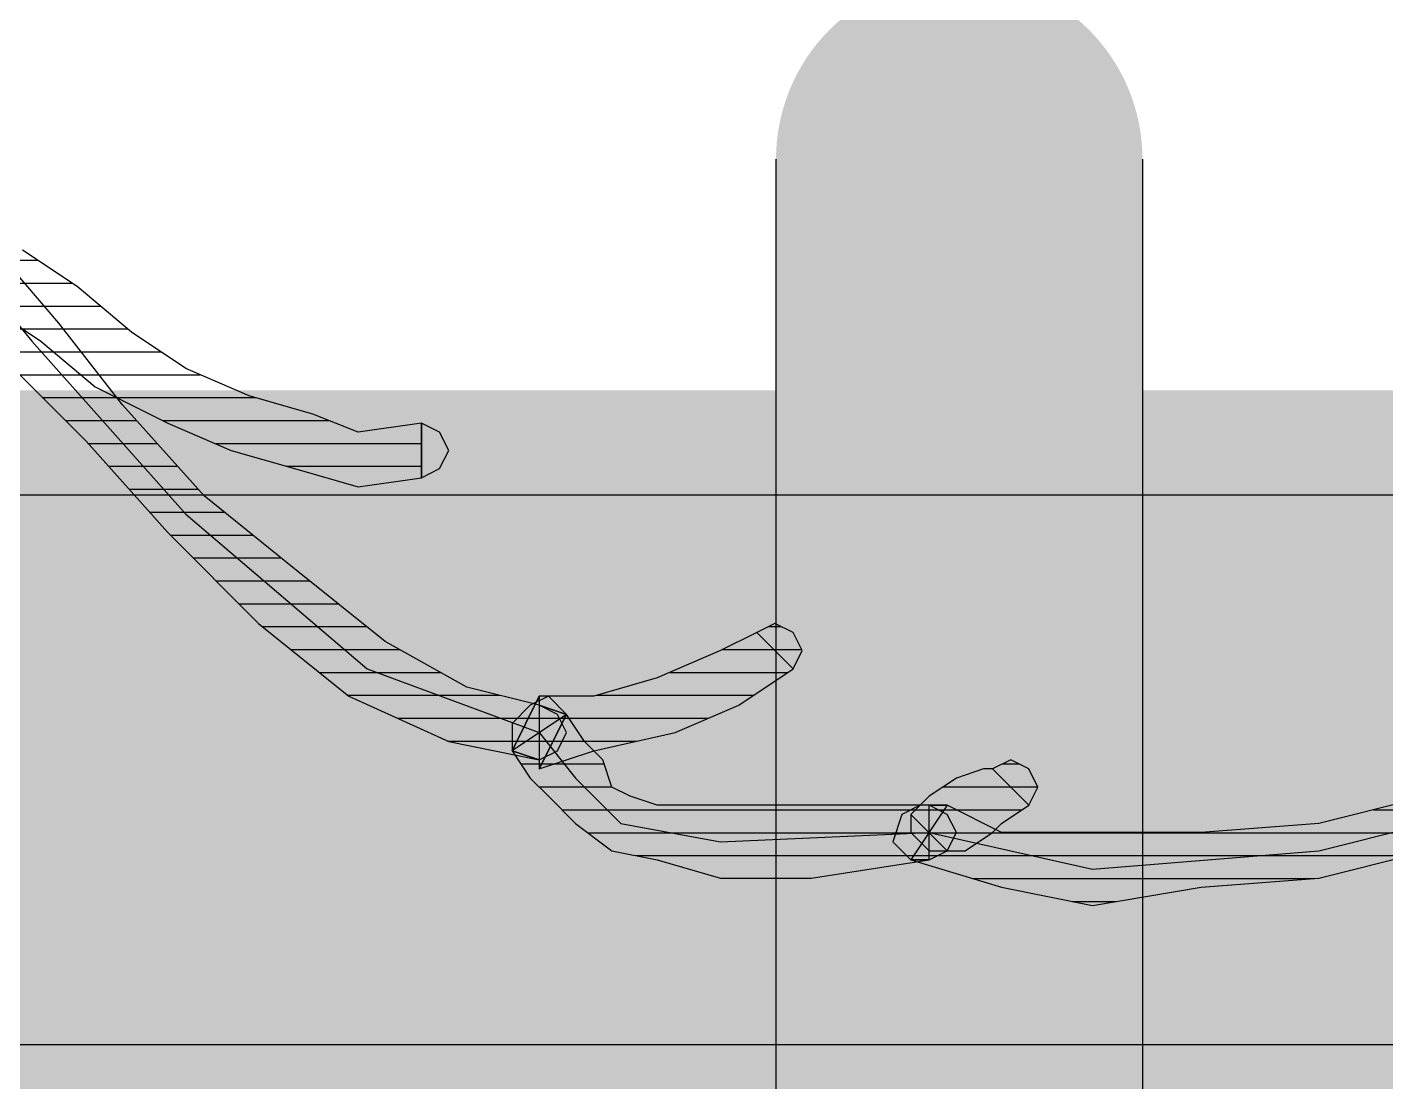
# Model space of a CAD drawing. Header units: millimetres. Extents: x 33350 to 35310, y -217097 to -211540.
# Drawn here: x 34414.41 to 34421.82, y -214002.39 to -213996.63 of the extents above; entities that cross this region are included whole.
import ezdxf

# ---------------------------------------------------------------- set-up
doc = ezdxf.new("R2010")
doc.units = ezdxf.units.MM
doc.header["$LTSCALE"] = 60
doc.header["$MEASUREMENT"] = 0
doc.layers.add('OC-Mutfak_Ekipman', color=252, linetype='Continuous')
doc.layers.add('OC-Tretuar', color=70, linetype='Continuous')
pattern_1 = [(360, (-5108.51305, -673.59423), (1e-16, 0.125), [25])]

# ---------------------------------------------------------------- blocks, each defined once
blk = doc.blocks.new('bardaklık ünitesi-60x70x85-140')
at = {"layer": 'OC-Mutfak_Ekipman'}
h = blk.add_hatch(color=256, dxfattribs=at)
h.dxf.hatch_style = 1
h.paths.add_polyline_path([(466202.5959, -82664.4336), (466206.5959, -82664.4336), (466206.5959, -82658.4336), (466202.5959, -82658.4336)])
h.paths.add_polyline_path([(466202.5959, -82656.4336), (466206.5959, -82656.4336), (466206.5959, -82650.4336), (466202.5959, -82650.4336)])
h.paths.add_polyline_path([(466206.5959, -82642.4336), (466202.5959, -82642.4336), (466202.5959, -82648.4336), (466206.5959, -82648.4336)])
h.paths.add_polyline_path([(466202.5959, -82640.4336), (466206.5959, -82640.4336), (466206.5959, -82634.4336), (466202.5959, -82634.4336)])
h.paths.add_polyline_path([(466202.5959, -82632.4336), (466206.5959, -82632.4336), (466206.5959, -82631.4336), (466202.5959, -82631.4336)])
h.paths.add_polyline_path([(466254.0716, -82658.4336), (466250.0716, -82658.4336), (466250.0716, -82664.4336), (466254.0716, -82664.4336)])
h.paths.add_polyline_path([(466254.0716, -82650.4336), (466250.0716, -82650.4336), (466250.0716, -82656.4336), (466254.0716, -82656.4336)])
h.paths.add_polyline_path([(466250.0716, -82648.4336), (466254.0716, -82648.4336), (466254.0716, -82642.4336), (466250.0716, -82642.4336)])
h.paths.add_polyline_path([(466254.0716, -82640.4336), (466254.0716, -82634.4336), (466250.0716, -82634.4336), (466250.0716, -82640.4336)])
h.paths.add_polyline_path([(466250.0716, -82631.4336), (466250.0716, -82632.4336), (466254.0716, -82632.4336), (466254.0716, -82631.4336)])
at = {"layer": 'OC-Tretuar'}
h = blk.add_hatch(color=7, dxfattribs=at)
h.dxf.hatch_style = 1
h.paths.add_polyline_path([(466200.3338, -82665.4336, 0.414214), (466201.3338, -82666.4336), (466255.3338, -82666.4336, 0.414214), (466256.3338, -82665.4336, 0.414218), (466255.3337, -82664.4336), (466201.3337, -82664.4336, 0.414209)])
h.paths.add_polyline_path([(466200.3338, -82657.4336, 0.414218), (466201.3338, -82658.4336), (466255.3338, -82658.4336, 0.414209), (466256.3338, -82657.4336, 0.414214), (466255.3338, -82656.4336), (466201.3338, -82656.4336, 0.414214)])
h.paths.add_polyline_path([(466200.3338, -82649.4336, 0.414214), (466201.3338, -82650.4336), (466255.3338, -82650.4336, 0.414214), (466256.3338, -82649.4336, 0.414214), (466255.3338, -82648.4336), (466201.3338, -82648.4336, 0.414214)])
h.paths.add_polyline_path([(466200.3338, -82641.4336, 0.414214), (466201.3338, -82642.4336), (466255.3338, -82642.4336, 0.414214), (466256.3338, -82641.4336, 0.414214), (466255.3338, -82640.4336), (466201.3338, -82640.4336, 0.414214)])
h.paths.add_polyline_path([(466200.3338, -82633.4336, 0.414214), (466201.3338, -82634.4336), (466255.3338, -82634.4336, 0.414214), (466256.3338, -82633.4336, 0.414214), (466255.3338, -82632.4336), (466201.3338, -82632.4336, 0.414214)])
at = {"layer": 'OC-Mutfak_Ekipman'}
for p, q in [((466201.3338, -82656.4336), (466255.3338, -82656.4336)), ((466255.3338, -82658.4336), (466201.3338, -82658.4336))]:
    blk.add_line(p, q, dxfattribs=at)
blk = doc.blocks.new('by')
at = {"ltscale": 30}
h = blk.add_hatch(dxfattribs=at)
h.set_pattern_fill('DC_LINES', color=256, scale=0.1, style=0)
h.set_pattern_definition(pattern_1)
edge = h.paths.add_edge_path(flags=0)
edge.add_line((6364.8357, 2248.3521), (6364.7361, 2248.3521))
edge.add_line((6364.7361, 2248.3521), (6365.2312, 2248.5011))
edge.add_line((6365.2312, 2248.5011), (6365.7263, 2248.6004))
edge.add_line((6365.7263, 2248.6004), (6366.32, 2248.5011))
edge.add_line((6366.32, 2248.5011), (6366.9626, 2248.4514))
edge.add_line((6366.9626, 2248.4514), (6367.5564, 2248.3024))
edge.add_line((6367.5564, 2248.3024), (6368.1999, 2248.1534))
edge.add_line((6368.1999, 2248.1534), (6368.7439, 2247.9547))
edge.add_line((6368.7439, 2247.9547), (6369.1394, 2247.8056))
edge.add_line((6369.1394, 2247.8056), (6369.0407, 2247.5076))
edge.add_line((6369.0407, 2247.5076), (6368.6452, 2247.6566))
edge.add_line((6368.6452, 2247.6566), (6368.1003, 2247.8554))
edge.add_line((6368.1003, 2247.8554), (6367.5564, 2248.0044))
edge.add_line((6367.5564, 2248.0044), (6366.9626, 2248.1534))
edge.add_line((6366.9626, 2248.1534), (6366.32, 2248.2031))
edge.add_line((6366.32, 2248.2031), (6365.7263, 2248.2031))
edge.add_line((6365.7263, 2248.2031), (6365.2312, 2248.2031))
edge.add_line((6365.2312, 2248.2031), (6364.9343, 2248.054))
edge.add_line((6364.9343, 2248.054), (6364.8357, 2248.054))
edge.add_line((6364.8357, 2248.054), (6364.9343, 2248.054))
edge.add_line((6364.9343, 2248.054), (6364.7859, 2248.054))
edge.add_line((6364.7859, 2248.054), (6364.6872, 2248.1037))
edge.add_line((6364.6872, 2248.1037), (6364.6374, 2248.2527))
edge.add_line((6364.6374, 2248.2527), (6364.7361, 2248.3521))
h = blk.add_hatch(dxfattribs=at)
h.set_pattern_fill('DC_LINES', color=256, scale=0.1, style=0)
h.set_pattern_definition(pattern_1)
edge = h.paths.add_edge_path(flags=0)
edge.add_line((6369.0407, 2247.5076), (6368.6452, 2247.6566))
edge.add_line((6368.6452, 2247.6566), (6368.1003, 2247.8554))
edge.add_line((6368.1003, 2247.8554), (6367.5564, 2248.0044))
edge.add_line((6367.5564, 2248.0044), (6366.9626, 2248.1534))
edge.add_line((6366.9626, 2248.1534), (6366.32, 2248.2031))
edge.add_line((6366.32, 2248.2031), (6365.7263, 2248.2031))
edge.add_line((6365.7263, 2248.2031), (6365.2312, 2248.2031))
edge.add_line((6365.2312, 2248.2031), (6364.9343, 2248.054))
edge.add_line((6364.9343, 2248.054), (6364.7361, 2248.3521))
edge.add_line((6364.7361, 2248.3521), (6365.2312, 2248.5011))
edge.add_line((6365.2312, 2248.5011), (6365.7263, 2248.6004))
edge.add_line((6365.7263, 2248.6004), (6366.32, 2248.5011))
edge.add_line((6366.32, 2248.5011), (6366.9626, 2248.4514))
edge.add_line((6366.9626, 2248.4514), (6367.5564, 2248.3024))
edge.add_line((6367.5564, 2248.3024), (6368.1999, 2248.1534))
edge.add_line((6368.1999, 2248.1534), (6368.7439, 2247.9547))
edge.add_line((6368.7439, 2247.9547), (6369.1394, 2247.8056))
h = blk.add_hatch(dxfattribs=at)
h.set_pattern_fill('DC_LINES', color=256, scale=0.1, style=0)
h.set_pattern_definition(pattern_1)
edge = h.paths.add_edge_path(flags=0)
edge.add_line((6364.9343, 2248.054), (6364.8357, 2248.054))
edge.add_line((6364.8357, 2248.054), (6364.1921, 2248.054))
edge.add_line((6364.1921, 2248.054), (6363.697, 2248.054))
edge.add_line((6363.697, 2248.054), (6363.3513, 2248.054))
edge.add_line((6363.3513, 2248.054), (6363.2029, 2248.0044))
edge.add_line((6363.2029, 2248.0044), (6363.1042, 2247.9547))
edge.add_line((6363.1042, 2247.9547), (6363.0544, 2247.8056))
edge.add_line((6363.0544, 2247.8056), (6362.9548, 2247.7063))
edge.add_line((6362.9548, 2247.7063), (6362.8562, 2247.5573))
edge.add_line((6362.8562, 2247.5573), (6362.5593, 2247.756))
edge.add_line((6362.5593, 2247.756), (6362.6579, 2247.905))
edge.add_line((6362.6579, 2247.905), (6362.7575, 2248.0044))
edge.add_line((6362.7575, 2248.0044), (6362.906, 2248.1534))
edge.add_line((6362.906, 2248.1534), (6363.1042, 2248.3024))
edge.add_line((6363.1042, 2248.3024), (6363.3513, 2248.3521))
edge.add_line((6363.3513, 2248.3521), (6363.697, 2248.4514))
edge.add_line((6363.697, 2248.4514), (6364.1921, 2248.4514))
edge.add_line((6364.1921, 2248.4514), (6364.8357, 2248.3521))
edge.add_line((6364.8357, 2248.3521), (6364.7361, 2248.3521))
edge.add_line((6364.7361, 2248.3521), (6364.8357, 2248.3521))
edge.add_line((6364.8357, 2248.3521), (6364.9343, 2248.3024))
edge.add_line((6364.9343, 2248.3024), (6364.9841, 2248.2031))
edge.add_line((6364.9841, 2248.2031), (6364.9343, 2248.1037))
edge.add_line((6364.9343, 2248.1037), (6364.8357, 2248.054))
h = blk.add_hatch(dxfattribs=at)
h.set_pattern_fill('DC_LINES', color=256, scale=0.1, style=0)
h.set_pattern_definition(pattern_1)
edge = h.paths.add_edge_path(flags=0)
edge.add_line((6362.7077, 2247.458), (6362.5593, 2247.756))
edge.add_line((6362.5593, 2247.756), (6362.6579, 2247.905))
edge.add_line((6362.6579, 2247.905), (6362.7575, 2248.0044))
edge.add_line((6362.7575, 2248.0044), (6362.906, 2248.1534))
edge.add_line((6362.906, 2248.1534), (6363.1042, 2248.3024))
edge.add_line((6363.1042, 2248.3024), (6363.3513, 2248.3521))
edge.add_line((6363.3513, 2248.3521), (6363.697, 2248.4514))
edge.add_line((6363.697, 2248.4514), (6364.1921, 2248.4514))
edge.add_line((6364.1921, 2248.4514), (6364.8357, 2248.3521))
edge.add_line((6364.8357, 2248.3521), (6364.8357, 2248.054))
edge.add_line((6364.8357, 2248.054), (6364.1921, 2248.054))
edge.add_line((6364.1921, 2248.054), (6363.697, 2248.054))
edge.add_line((6363.697, 2248.054), (6363.3513, 2248.054))
edge.add_line((6363.3513, 2248.054), (6363.2029, 2248.0044))
edge.add_line((6363.2029, 2248.0044), (6363.1042, 2247.9547))
edge.add_line((6363.1042, 2247.9547), (6363.0544, 2247.8056))
edge.add_line((6363.0544, 2247.8056), (6362.9548, 2247.7063))
edge.add_line((6362.9548, 2247.7063), (6362.8562, 2247.5573))
edge.add_line((6362.8562, 2247.5573), (6362.7077, 2247.8554))
edge.add_line((6362.7077, 2247.8554), (6362.8562, 2247.5573))
edge.add_line((6362.8562, 2247.5573), (6362.7575, 2247.458))
edge.add_line((6362.7575, 2247.458), (6362.6579, 2247.5076))
edge.add_line((6362.6579, 2247.5076), (6362.5593, 2247.607))
edge.add_line((6362.5593, 2247.607), (6362.5593, 2247.756))
h = blk.add_hatch(dxfattribs=at)
h.set_pattern_fill('DC_LINES', color=256, scale=0.1, style=0)
h.set_pattern_definition(pattern_1)
edge = h.paths.add_edge_path(flags=0)
edge.add_line((6365.1814, 2247.8554), (6365.1325, 2247.8554))
edge.add_line((6365.1325, 2247.8554), (6364.9841, 2247.905))
edge.add_line((6364.9841, 2247.905), (6364.8357, 2248.0044))
edge.add_line((6364.8357, 2248.0044), (6364.7361, 2248.1037))
edge.add_line((6364.7361, 2248.1037), (6364.9343, 2248.3024))
edge.add_line((6364.9343, 2248.3024), (6365.0329, 2248.3024))
edge.add_line((6365.0329, 2248.3024), (6365.1814, 2248.2031))
edge.add_line((6365.1814, 2248.2031), (6365.2312, 2248.1534))
edge.add_line((6365.2312, 2248.1534), (6365.3796, 2248.054))
h = blk.add_hatch(dxfattribs=at)
h.set_pattern_fill('DC_LINES', color=256, scale=0.1, style=0)
h.set_pattern_definition(pattern_1)
edge = h.paths.add_edge_path(flags=0)
edge.add_line((6365.3796, 2248.054), (6365.4294, 2247.9547))
edge.add_line((6365.4294, 2247.9547), (6365.3796, 2247.8554))
edge.add_line((6365.3796, 2247.8554), (6365.281, 2247.8056))
edge.add_line((6365.281, 2247.8056), (6365.1814, 2247.8554))
h = blk.add_hatch(dxfattribs=at)
h.set_pattern_fill('DC_LINES', color=256, scale=0.1, style=0)
h.set_pattern_definition(pattern_1)
edge = h.paths.add_edge_path(flags=0)
edge.add_line((6363.8952, 2247.1102), (6363.697, 2247.2096))
edge.add_line((6363.697, 2247.2096), (6363.3513, 2247.3586))
edge.add_line((6363.3513, 2247.3586), (6363.0046, 2247.458))
edge.add_line((6363.0046, 2247.458), (6362.7077, 2247.458))
edge.add_line((6362.7077, 2247.458), (6362.7077, 2247.8554))
edge.add_line((6362.7077, 2247.8554), (6363.0046, 2247.756))
edge.add_line((6363.0046, 2247.756), (6363.4499, 2247.6566))
edge.add_line((6363.4499, 2247.6566), (6363.7966, 2247.5076))
edge.add_line((6363.7966, 2247.5076), (6364.0935, 2247.3089))
h = blk.add_hatch(dxfattribs=at)
h.set_pattern_fill('DC_LINES', color=256, scale=0.1, style=0)
h.set_pattern_definition(pattern_1)
edge = h.paths.add_edge_path(flags=0)
edge.add_line((6362.8562, 2247.5573), (6362.7077, 2247.5076))
edge.add_line((6362.7077, 2247.5076), (6362.3122, 2247.4083))
edge.add_line((6362.3122, 2247.4083), (6361.8669, 2247.1599))
edge.add_line((6361.8669, 2247.1599), (6361.3718, 2246.7625))
edge.add_line((6361.3718, 2246.7625), (6360.8777, 2246.3651))
edge.add_line((6360.8777, 2246.3651), (6360.4323, 2245.8684))
edge.add_line((6360.4323, 2245.8684), (6360.0857, 2245.4213))
edge.add_line((6360.0857, 2245.4213), (6359.7888, 2245.0736))
edge.add_line((6359.7888, 2245.0736), (6359.6404, 2244.8748))
edge.add_line((6359.6404, 2244.8748), (6359.3435, 2245.0736))
edge.add_line((6359.3435, 2245.0736), (6359.4919, 2245.2723))
edge.add_line((6359.4919, 2245.2723), (6359.7888, 2245.62))
edge.add_line((6359.7888, 2245.62), (6360.2341, 2246.067))
edge.add_line((6360.2341, 2246.067), (6360.6794, 2246.5639))
edge.add_line((6360.6794, 2246.5639), (6361.1745, 2247.0606))
edge.add_line((6361.1745, 2247.0606), (6361.6687, 2247.458))
edge.add_line((6361.6687, 2247.458), (6362.2136, 2247.7063))
edge.add_line((6362.2136, 2247.7063), (6362.7077, 2247.8056))
edge.add_line((6362.7077, 2247.8056), (6362.5593, 2247.756))
edge.add_line((6362.5593, 2247.756), (6362.7077, 2247.8056))
edge.add_line((6362.7077, 2247.8056), (6362.8064, 2247.756))
edge.add_line((6362.8064, 2247.756), (6362.8562, 2247.6566))
edge.add_line((6362.8562, 2247.6566), (6362.8064, 2247.5573))
edge.add_line((6362.8064, 2247.5573), (6362.7077, 2247.5076))
h = blk.add_hatch(dxfattribs=at)
h.set_pattern_fill('DC_LINES', color=256, scale=0.1, style=0)
h.set_pattern_definition(pattern_1)
edge = h.paths.add_edge_path(flags=0)
edge.add_line((6364.0935, 2247.3089), (6364.1423, 2247.2096))
edge.add_line((6364.1423, 2247.2096), (6364.0935, 2247.1102))
edge.add_line((6364.0935, 2247.1102), (6363.9939, 2247.0606))
edge.add_line((6363.9939, 2247.0606), (6363.8952, 2247.1102))
h = blk.add_hatch(dxfattribs=at)
h.set_pattern_fill('DC_LINES', color=256, scale=0.1, style=0)
h.set_pattern_definition(pattern_1)
edge = h.paths.add_edge_path(flags=0)
edge.add_line((6362.0652, 2245.9677), (6361.7185, 2246.0174))
edge.add_line((6361.7185, 2246.0174), (6361.4714, 2245.918))
edge.add_line((6361.4714, 2245.918), (6361.1247, 2245.8187))
edge.add_line((6361.1247, 2245.8187), (6360.778, 2245.6697))
edge.add_line((6360.778, 2245.6697), (6360.4812, 2245.471))
edge.add_line((6360.4812, 2245.471), (6360.1843, 2245.2226))
edge.add_line((6360.1843, 2245.2226), (6359.8874, 2245.0239))
edge.add_line((6359.8874, 2245.0239), (6359.5905, 2244.8252))
edge.add_line((6359.5905, 2244.8252), (6359.3933, 2245.1232))
edge.add_line((6359.3933, 2245.1232), (6359.6902, 2245.3219))
edge.add_line((6359.6902, 2245.3219), (6359.987, 2245.5206))
edge.add_line((6359.987, 2245.5206), (6360.2839, 2245.7691))
edge.add_line((6360.2839, 2245.7691), (6360.6794, 2245.9677))
edge.add_line((6360.6794, 2245.9677), (6361.0261, 2246.1168))
edge.add_line((6361.0261, 2246.1168), (6361.3718, 2246.2161))
edge.add_line((6361.3718, 2246.2161), (6361.7185, 2246.3154))
edge.add_line((6361.7185, 2246.3154), (6362.0652, 2246.2658))
for p, q in [((6365.2312, 2248.5011, -4.5045), (6365.7263, 2248.6004, -4.5045)), ((6365.2312, 2248.5011, -4.5045), (6365.7263, 2248.6004, -4.5045)), ((6365.7263, 2248.6004, -4.5045), (6366.32, 2248.5011, -4.5045)), ((6365.7263, 2248.6004, -4.5045), (6366.32, 2248.5011, -4.5045)), ((6364.7361, 2248.3521, -4.5045), (6365.2312, 2248.5011, -4.5045)), ((6364.7361, 2248.3521, -4.5045), (6365.2312, 2248.5011, -4.5045)), ((6366.32, 2248.5011, -4.5045), (6366.9626, 2248.4514, -4.5045)), ((6366.32, 2248.5011, -4.5045), (6366.9626, 2248.4514, -4.5045)), ((6363.3513, 2248.3521, -4.5045), (6363.697, 2248.4514, -4.5045)), ((6363.3513, 2248.3521, -4.5045), (6363.697, 2248.4514, -4.5045)), ((6363.697, 2248.4514, -4.5045), (6364.1921, 2248.4514, -4.5045)), ((6363.697, 2248.4514, -4.5045), (6364.1921, 2248.4514, -4.5045)), ((6364.1921, 2248.4514, -4.5045), (6364.8357, 2248.3521, -4.5045)), ((6364.1921, 2248.4514, -4.5045), (6364.8357, 2248.3521, -4.5045)), ((6366.9626, 2248.4514, -4.5045), (6367.5564, 2248.3024, -4.5045)), ((6366.9626, 2248.4514, -4.5045), (6367.5564, 2248.3024, -4.5045)), ((6363.1042, 2248.3024, -4.5045), (6363.3513, 2248.3521, -4.5045)), ((6363.1042, 2248.3024, -4.5045), (6363.3513, 2248.3521, -4.5045)), ((6364.6374, 2248.2527, -4.5045), (6364.7361, 2248.3521, -4.5045)), ((6364.8357, 2248.3521, -4.5045), (6364.7361, 2248.3521, -4.5045)), ((6364.7361, 2248.3521, -4.5045), (6364.8357, 2248.3521, -4.5045)), ((6364.9343, 2248.054, -4.5045), (6364.7361, 2248.3521, -4.5045)), ((6364.8357, 2248.3521, -4.5045), (6364.7361, 2248.3521, -4.5045)), ((6364.7361, 2248.3521, -4.5045), (6364.8357, 2248.3521, -4.5045)), ((6364.8357, 2248.2031, -4.5045), (6365.7263, 2248.4018, -4.5045)), ((6364.8357, 2248.3521, -4.5045), (6364.9343, 2248.3024, -4.5045)), ((6364.8357, 2248.3521, -4.5045), (6364.8357, 2248.054, -4.5045)), ((6364.8357, 2248.3521, -4.5045), (6364.8357, 2248.3521, -4.5045)), ((6365.7263, 2248.4018, -4.5045), (6366.9626, 2248.3024, -4.5045)), ((6362.906, 2248.1534, -4.5045), (6363.1042, 2248.3024, -4.5045)), ((6362.906, 2248.1534, -4.5045), (6363.1042, 2248.3024, -4.5045)), ((6364.9343, 2248.3024, -4.5045), (6364.7361, 2248.1037, -4.5045)), ((6364.7361, 2248.1037, -4.5045), (6364.9343, 2248.3024, -4.5045)), ((6364.7859, 2248.2527, -4.5045), (6364.8357, 2248.3024, -4.5045)), ((6364.8357, 2248.3024, -4.5045), (6364.9343, 2248.3024, -4.5045)), ((6364.9343, 2248.3024, -4.5045), (6364.9841, 2248.2031, -4.5045)), ((6364.9343, 2248.3024, -4.5045), (6365.0329, 2248.3024, -4.5045)), ((6365.0329, 2248.3024, -4.5045), (6365.1814, 2248.2031, -4.5045)), ((6366.9626, 2248.3024, -4.5045), (6368.1501, 2248.0044, -4.5045)), ((6363.153, 2248.1534, -4.5045), (6363.697, 2248.2527, -4.5045)), ((6363.697, 2248.2527, -4.5045), (6364.8357, 2248.2031, -4.5045)), ((6364.6872, 2248.1037, -4.5045), (6364.6374, 2248.2527, -4.5045)), ((6364.7361, 2248.2031, -4.5045), (6364.7859, 2248.2527, -4.5045)), ((6364.7361, 2248.1037, -4.5045), (6364.7361, 2248.2031, -4.5045)), ((6364.9841, 2248.2031, -4.5045), (6364.9343, 2248.1037, -4.5045)), ((6365.2312, 2248.2031, -4.5045), (6364.9343, 2248.054, -4.5045)), ((6365.2312, 2248.2031, -4.5045), (6364.9343, 2248.054, -4.5045)), ((6365.1814, 2248.2031, -4.5045), (6365.2312, 2248.1534, -4.5045)), ((6365.7263, 2248.2031, -4.5045), (6365.2312, 2248.2031, -4.5045)), ((6365.7263, 2248.2031, -4.5045), (6365.2312, 2248.2031, -4.5045)), ((6366.32, 2248.2031, -4.5045), (6365.7263, 2248.2031, -4.5045)), ((6366.32, 2248.2031, -4.5045), (6365.7263, 2248.2031, -4.5045)), ((6366.9626, 2248.1534, -4.5045), (6366.32, 2248.2031, -4.5045)), ((6366.9626, 2248.1534, -4.5045), (6366.32, 2248.2031, -4.5045)), ((6362.7575, 2248.0044, -4.5045), (6362.906, 2248.1534, -4.5045)), ((6362.7575, 2248.0044, -4.5045), (6362.906, 2248.1534, -4.5045)), ((6362.906, 2247.905, -4.5045), (6363.153, 2248.1534, -4.5045)), ((6365.2312, 2248.1534, -4.5045), (6365.3796, 2248.054, -4.5045)), ((6367.5564, 2248.0044, -4.5045), (6366.9626, 2248.1534, -4.5045)), ((6367.5564, 2248.0044, -4.5045), (6366.9626, 2248.1534, -4.5045)), ((6363.3513, 2248.054, -4.5045), (6363.2029, 2248.0044, -4.5045)), ((6363.3513, 2248.054, -4.5045), (6363.2029, 2248.0044, -4.5045)), ((6363.697, 2248.054, -4.5045), (6363.3513, 2248.054, -4.5045)), ((6363.697, 2248.054, -4.5045), (6363.3513, 2248.054, -4.5045)), ((6364.1921, 2248.054, -4.5045), (6363.697, 2248.054, -4.5045)), ((6364.1921, 2248.054, -4.5045), (6363.697, 2248.054, -4.5045)), ((6364.8357, 2248.054, -4.5045), (6364.1921, 2248.054, -4.5045)), ((6364.8357, 2248.054, -4.5045), (6364.1921, 2248.054, -4.5045)), ((6364.7859, 2248.054, -4.5045), (6364.6872, 2248.1037, -4.5045)), ((6364.7361, 2248.1037, -4.5045), (6364.7361, 2248.1037, -4.5045)), ((6364.8357, 2248.0044, -4.5045), (6364.7361, 2248.1037, -4.5045)), ((6364.9343, 2248.054, -4.5045), (6364.7859, 2248.054, -4.5045)), ((6364.9343, 2248.1037, -4.5045), (6364.8357, 2248.054, -4.5045)), ((6364.9343, 2248.054, -4.5045), (6364.8357, 2248.054, -4.5045)), ((6364.8357, 2248.054, -4.5045), (6364.9343, 2248.054, -4.5045)), ((6364.9343, 2248.054, -4.5045), (6364.8357, 2248.054, -4.5045)), ((6364.8357, 2248.054, -4.5045), (6364.9343, 2248.054, -4.5045)), ((6364.9343, 2248.054, -4.5045), (6364.9343, 2248.054, -4.5045)), ((6365.3796, 2248.054, -4.5045), (6365.1814, 2247.8554, -4.5045)), ((6365.1814, 2247.8554, -4.5045), (6365.3796, 2248.054, -4.5045)), ((6365.3796, 2248.054, -4.5045), (6365.4294, 2247.9547, -4.5045)), ((6365.3796, 2248.054, -4.5045), (6365.3796, 2248.054, -4.5045)), ((6362.6579, 2247.905, -4.5045), (6362.7575, 2248.0044, -4.5045)), ((6362.6579, 2247.905, -4.5045), (6362.7575, 2248.0044, -4.5045)), ((6363.2029, 2248.0044, -4.5045), (6363.1042, 2247.9547, -4.5045)), ((6363.2029, 2248.0044, -4.5045), (6363.1042, 2247.9547, -4.5045)), ((6364.9841, 2247.905, -4.5045), (6364.8357, 2248.0044, -4.5045)), ((6362.5593, 2247.756, -4.5045), (6362.6579, 2247.905, -4.5045)), ((6362.5593, 2247.756, -4.5045), (6362.6579, 2247.905, -4.5045)), ((6362.7077, 2247.6566, -4.5045), (6362.906, 2247.905, -4.5045)), ((6363.1042, 2247.9547, -4.5045), (6363.0544, 2247.8056, -4.5045)), ((6363.1042, 2247.9547, -4.5045), (6363.0544, 2247.8056, -4.5045)), ((6365.1325, 2247.8554, -4.5045), (6364.9841, 2247.905, -4.5045)), ((6365.4294, 2247.9547, -4.5045), (6365.3796, 2247.8554, -4.5045)), ((6362.8562, 2247.5573, -4.5045), (6362.7077, 2247.8554, -4.5045)), ((6362.7077, 2247.8554, -4.5045), (6362.8562, 2247.5573, -4.5045)), ((6362.7077, 2247.458, -4.5045), (6362.7077, 2247.8554, -4.5045)), ((6362.7077, 2247.8554, -4.5045), (6363.0046, 2247.756, -4.5045)), ((6365.1814, 2247.8554, -4.5045), (6365.1325, 2247.8554, -4.5045)), ((6365.1814, 2247.8554, -4.5045), (6365.1814, 2247.8554, -4.5045)), ((6365.281, 2247.8056, -4.5045), (6365.1814, 2247.8554, -4.5045)), ((6365.3796, 2247.8554, -4.5045), (6365.281, 2247.8056, -4.5045)), ((6362.2136, 2247.7063, -4.5045), (6362.7077, 2247.8056, -4.5045)), ((6362.7077, 2247.8056, -4.5045), (6362.5593, 2247.756, -4.5045)), ((6362.5593, 2247.756, -4.5045), (6362.7077, 2247.8056, -4.5045)), ((6362.8562, 2247.5573, -4.5045), (6362.5593, 2247.756, -4.5045)), ((6362.7077, 2247.458, -4.5045), (6362.5593, 2247.756, -4.5045)), ((6362.5593, 2247.607, -4.5045), (6362.5593, 2247.756, -4.5045)), ((6362.5593, 2247.756, -4.5045), (6362.7077, 2247.458, -4.5045)), ((6362.7077, 2247.8056, -4.5045), (6362.8064, 2247.756, -4.5045)), ((6362.8064, 2247.756, -4.5045), (6362.8562, 2247.6566, -4.5045)), ((6363.0544, 2247.8056, -4.5045), (6362.9548, 2247.7063, -4.5045)), ((6363.0544, 2247.8056, -4.5045), (6362.9548, 2247.7063, -4.5045)), ((6363.0046, 2247.756, -4.5045), (6363.4499, 2247.6566, -4.5045)), ((6361.6687, 2247.458, -4.5045), (6362.2136, 2247.7063, -4.5045)), ((6362.9548, 2247.7063, -4.5045), (6362.8562, 2247.5573, -4.5045)), ((6362.9548, 2247.7063, -4.5045), (6362.8562, 2247.5573, -4.5045)), ((6361.7683, 2247.3089, -4.5045), (6362.7077, 2247.6566, -4.5045)), ((6362.6579, 2247.5076, -4.5045), (6362.5593, 2247.607, -4.5045)), ((6362.8562, 2247.6566, -4.5045), (6362.8064, 2247.5573, -4.5045)), ((6363.4499, 2247.6566, -4.5045), (6363.7966, 2247.5076, -4.5045)), ((6362.8562, 2247.5573, -4.5045), (6362.7077, 2247.5076, -4.5045)), ((6362.8064, 2247.5573, -4.5045), (6362.7077, 2247.5076, -4.5045)), ((6362.7077, 2247.5076, -4.5045), (6362.8562, 2247.5573, -4.5045)), ((6362.8562, 2247.5573, -4.5045), (6362.7575, 2247.458, -4.5045)), ((6362.8562, 2247.5573, -4.5045), (6362.8562, 2247.5573, -4.5045)), ((6362.7077, 2247.5076, -4.5045), (6362.3122, 2247.4083, -4.5045)), ((6362.7575, 2247.458, -4.5045), (6362.6579, 2247.5076, -4.5045)), ((6363.7966, 2247.5076, -4.5045), (6364.0935, 2247.3089, -4.5045)), ((6361.1745, 2247.0606, -4.5045), (6361.6687, 2247.458, -4.5045)), ((6362.3122, 2247.4083, -4.5045), (6361.8669, 2247.1599, -4.5045)), ((6362.7077, 2247.458, -4.5045), (6362.7077, 2247.458, -4.5045)), ((6363.0046, 2247.458, -4.5045), (6362.7077, 2247.458, -4.5045)), ((6363.3513, 2247.3586, -4.5045), (6363.0046, 2247.458, -4.5045)), ((6363.697, 2247.2096, -4.5045), (6363.3513, 2247.3586, -4.5045)), ((6360.778, 2246.4644, -4.5045), (6361.7683, 2247.3089, -4.5045)), ((6364.0935, 2247.3089, -4.5045), (6363.8952, 2247.1102, -4.5045)), ((6363.8952, 2247.1102, -4.5045), (6364.0935, 2247.3089, -4.5045)), ((6364.0935, 2247.3089, -4.5045), (6364.1423, 2247.2096, -4.5045)), ((6364.0935, 2247.3089, -4.5045), (6364.0935, 2247.3089, -4.5045)), ((6363.8952, 2247.1102, -4.5045), (6363.697, 2247.2096, -4.5045)), ((6364.1423, 2247.2096, -4.5045), (6364.0935, 2247.1102, -4.5045)), ((6361.8669, 2247.1599, -4.5045), (6361.3718, 2246.7625, -4.5045)), ((6363.8952, 2247.1102, -4.5045), (6363.8952, 2247.1102, -4.5045)), ((6363.9939, 2247.0606, -4.5045), (6363.8952, 2247.1102, -4.5045)), ((6364.0935, 2247.1102, -4.5045), (6363.9939, 2247.0606, -4.5045)), ((6360.6794, 2246.5639, -4.5045), (6361.1745, 2247.0606, -4.5045)), ((6361.3718, 2246.7625, -4.5045), (6360.8777, 2246.3651, -4.5045)), ((6360.2341, 2246.067, -4.5045), (6360.6794, 2246.5639, -4.5045)), ((6359.9372, 2245.5206, -4.5045), (6360.778, 2246.4644, -4.5045)), ((6360.8777, 2246.3651, -4.5045), (6360.4323, 2245.8684, -4.5045)), ((6361.3718, 2246.2161, -4.5045), (6361.7185, 2246.3154, -4.5045)), ((6361.7185, 2246.3154, -4.5045), (6362.0652, 2246.2658, -4.5045)), ((6361.0261, 2246.1168, -4.5045), (6361.3718, 2246.2161, -4.5045)), ((6362.0652, 2246.2658, -4.5045), (6362.1638, 2246.2161, -4.5045)), ((6362.0652, 2245.9677, -4.5045), (6362.0652, 2246.2658, -4.5045)), ((6362.0652, 2246.2658, -4.5045), (6362.0652, 2246.2658, -4.5045)), ((6362.0652, 2246.2658, -4.5045), (6362.0652, 2245.9677, -4.5045)), ((6362.1638, 2246.2161, -4.5045), (6362.2136, 2246.1168, -4.5045)), ((6359.7888, 2245.62, -4.5045), (6360.2341, 2246.067, -4.5045)), ((6360.6794, 2245.9677, -4.5045), (6361.0261, 2246.1168, -4.5045)), ((6362.2136, 2246.1168, -4.5045), (6362.1638, 2246.0174, -4.5045)), ((6361.7185, 2246.0174, -4.5045), (6361.4714, 2245.918, -4.5045)), ((6362.0652, 2245.9677, -4.5045), (6361.7185, 2246.0174, -4.5045)), ((6362.1638, 2246.0174, -4.5045), (6362.0652, 2245.9677, -4.5045)), ((6360.2839, 2245.7691, -4.5045), (6360.6794, 2245.9677, -4.5045)), ((6361.4714, 2245.918, -4.5045), (6361.1247, 2245.8187, -4.5045)), ((6362.0652, 2245.9677, -4.5045), (6362.0652, 2245.9677, -4.5045)), ((6360.4323, 2245.8684, -4.5045), (6360.0857, 2245.4213, -4.5045)), ((6359.987, 2245.5206, -4.5045), (6360.2839, 2245.7691, -4.5045)), ((6361.1247, 2245.8187, -4.5045), (6360.778, 2245.6697, -4.5045)), ((6360.778, 2245.6697, -4.5045), (6360.4812, 2245.471, -4.5045)), ((6359.4919, 2244.9743, -4.5045), (6359.9372, 2245.5206, -4.5045)), ((6359.6902, 2245.3219, -4.5045), (6359.987, 2245.5206, -4.5045)), ((6360.4812, 2245.471, -4.5045), (6360.1843, 2245.2226, -4.5045)), ((6360.0857, 2245.4213, -4.5045), (6359.7888, 2245.0736, -4.5045)), ((6360.1843, 2245.2226, -4.5045), (6359.8874, 2245.0239, -4.5045))]:
    blk.add_line(p, q, dxfattribs=at)
at = {"ltscale": 30, "elevation": -4.5045}
blk.add_lwpolyline([(6387.3575, 2196.3592), (6350.3575, 2196.3592), (6350.3575, 2249.3592), (6387.3575, 2249.3592)], close=True, dxfattribs=at)
blk.add_lwpolyline([(6379.3575, 2199.3592), (6358.3575, 2199.3592, -0.414214), (6353.3575, 2204.3592), (6353.3575, 2241.3592, -0.414214), (6358.3575, 2246.3592), (6379.3575, 2246.3592, -0.414214), (6384.3575, 2241.3592), (6384.3575, 2204.3592, -0.414214)], format="xyb", close=True, dxfattribs=at)
at = {"ltscale": 30}
blk.add_circle((6374.1782, 2236.1122, -4.5045), 9, dxfattribs=at)

msp = doc.modelspace()

# ---------------------------------------------------------------- block references
at = {"xscale": -1, "rotation": 180}
msp.add_blockref('by', (28054.4934, -211752.8273, 4.5045), dxfattribs=at)
at = {"layer": 'OC-Tretuar', "rotation": 90}
msp.add_blockref('bardaklık ünitesi-60x70x85-140', (-48237.9405, -680252.6879), dxfattribs=at)

doc.saveas('drawing.dxf')
